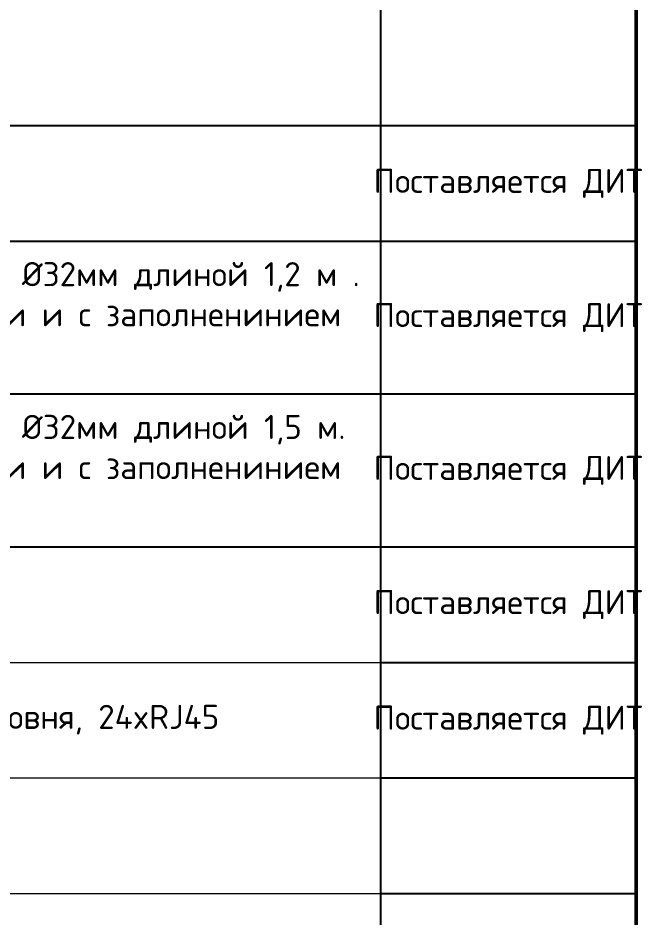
# Model space of a CAD drawing. Header units: millimetres. Extents: x 4247 to 622543, y -201358 to 142419.
# Drawn here: x 9821 to 13446, y -126703 to -121481 of the extents above; entities that cross this region are included whole.
import ezdxf

# ---------------------------------------------------------------- set-up
doc = ezdxf.new("R2010")
doc.units = ezdxf.units.MM
doc.layers.add('Узлы', color=7, linetype='Continuous')
doc.styles.add('ICOCPEUR', font='isocpeur.ttf')

msp = doc.modelspace()

# ---------------------------------------------------------------- linework, layer by layer
at = {"layer": 'Узлы'}
for p, q in [((11926.216, -117005.917), (11926.216, -137080.397)), ((4246.895, -122105.665), (13411.755, -122105.665)), ((4246.895, -122777.094), (13411.755, -122777.094)), ((4246.895, -123664.685), (13411.755, -123664.685)), ((5471.878, -124552.277), (13411.755, -124552.277)), ((11926.216, -125223.706), (13411.755, -125223.706)), ((11926.216, -125895.135), (13411.755, -125895.135)), ((11926.216, -126566.564), (13411.755, -126566.564))]:
    msp.add_line(p, q, dxfattribs=at)
at = {"layer": 'Узлы', "lineweight": 50}
msp.add_line((13411.755, -117005.917), (13411.755, -137080.397), dxfattribs=at)
at = {"layer": 'Узлы', "lineweight": 0}
for p, q in [((6484.992, -125223.706), (11926.216, -125223.706)), ((6484.992, -125895.135), (11926.216, -125895.135)), ((6484.992, -126566.564), (11926.216, -126566.564))]:
    msp.add_line(p, q, dxfattribs=at)

# ---------------------------------------------------------------- texts
at = {"layer": 'Узлы', "style": 'ICOCPEUR'}
for s, insert, char_height, width, attachment_point in [('Поставляется ДИТ', (12668.986, -122441.379), 139.88104, 1483.86066, 5), ('Створка ограждения «антипаника» Ø32мм длиной 1,2 м . в комплекте с фиксатором, завесами и с заполненинием с пиктограммами{\\C256; }', (6596.896, -123220.889), 139.881014, 5217.41485, 4), ('Поставляется ДИТ', (12668.986, -123220.889), 139.88104, 1483.86066, 5), ('Створка ограждения «антипаника» Ø32мм длиной 1,5 м. в комплекте с фиксатором, завесами и с заполненинием с пиктограммами', (6596.896, -124108.481), 139.881014, 5217.41485, 4), ('Поставляется ДИТ', (12668.986, -124108.481), 139.88104, 1483.86066, 5), ('Поставляется ДИТ', (12668.986, -124887.991), 139.88104, 1483.86066, 5), (' {\\fISOCPEUR|b0|i0|c204|p34;\\C256;Маршрутизатор} (коммутатор 3-го уровня, 24xRJ45', (6485.831, -125559.42), 139.88101, 5439.5459, 4), ('Поставляется ДИТ', (12668.986, -125559.42), 139.88104, 1483.86066, 5)]:
    msp.add_mtext(s, dxfattribs=dict(at, insert=insert, char_height=char_height, width=width, attachment_point=attachment_point))

doc.saveas('drawing.dxf')
